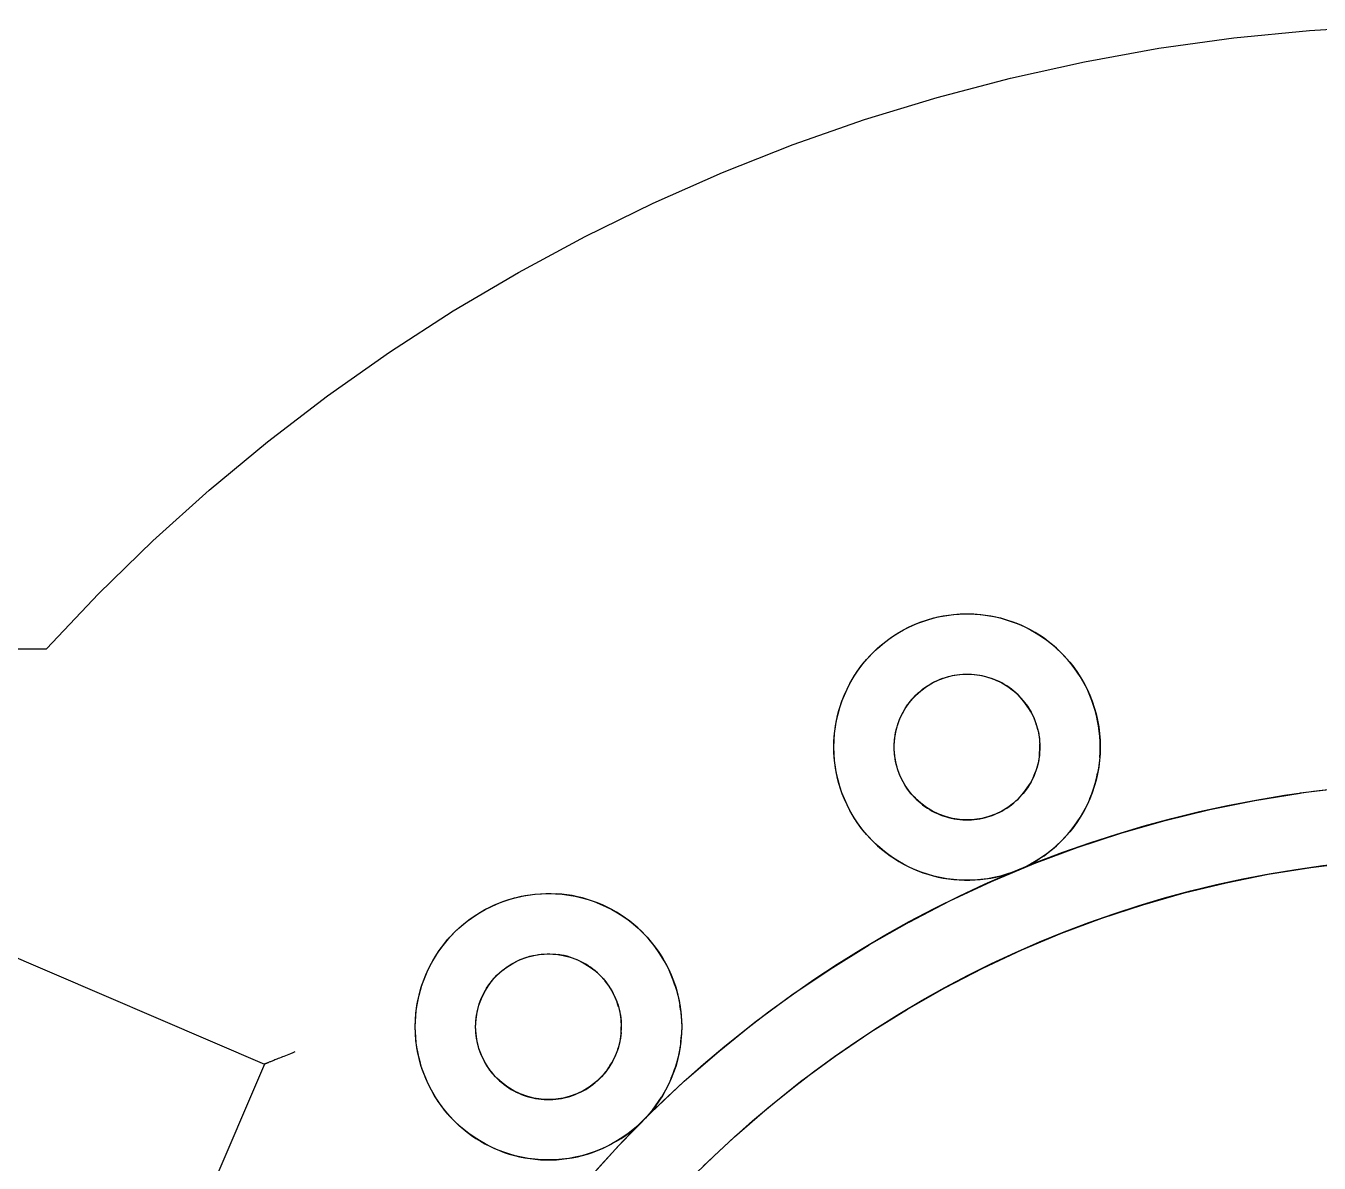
# Model space of a CAD drawing. Header units: millimetres. Extents: x -65 to 206, y -204 to 46.
# Drawn here: x -34.48 to -3.4, y 18.64 to 45.96 of the extents above; entities that cross this region are included whole.
import ezdxf

# ---------------------------------------------------------------- set-up
doc = ezdxf.new("R2010")
doc.units = ezdxf.units.MM
doc.layers.add('TOP_XY', color=7, linetype='Continuous')

msp = doc.modelspace()

# ---------------------------------------------------------------- linework, layer by layer
for centre, radius in [((-11.863, 28.64), 3.2), ((-11.863, 28.64), 1.75), ((0, 0), 27.8), ((0, 0), 26), ((-21.92, 21.92), 3.2), ((-21.92, 21.92), 1.75)]:
    msp.add_circle(centre, radius)
at = {"layer": 'TOP_XY'}
for p, q in [((-5.45, 45.676), (-3.638, 45.856)), ((-3.638, 45.856), (-1.82, 45.964)), ((-9.045, 45.102), (-7.253, 45.425)), ((-7.253, 45.425), (-5.45, 45.676)), ((-10.823, 44.709), (-9.045, 45.102)), ((-12.584, 44.245), (-10.823, 44.709)), ((-14.325, 43.713), (-12.584, 44.245)), ((-16.044, 43.111), (-14.325, 43.713)), ((-17.738, 42.443), (-16.044, 43.111)), ((-19.403, 41.707), (-17.738, 42.443)), ((-21.039, 40.907), (-19.403, 41.707)), ((-22.641, 40.042), (-21.039, 40.907)), ((-24.208, 39.115), (-22.641, 40.042)), ((-25.737, 38.126), (-24.208, 39.115)), ((-27.226, 37.078), (-25.737, 38.126)), ((-28.672, 35.971), (-27.226, 37.078)), ((-30.073, 34.808), (-28.672, 35.971)), ((-31.427, 33.591), (-30.073, 34.808)), ((-32.732, 32.321), (-31.427, 33.591)), ((-33.985, 31), (-32.732, 32.321)), ((-12.924, 31.659), (-12.804, 31.699)), ((-12.804, 31.699), (-12.681, 31.734)), ((-12.681, 31.734), (-12.558, 31.764)), ((-12.558, 31.764), (-12.433, 31.789)), ((-12.433, 31.789), (-12.307, 31.809)), ((-12.307, 31.809), (-12.181, 31.824)), ((-12.181, 31.824), (-12.054, 31.835)), ((-12.054, 31.835), (-11.927, 31.84)), ((-11.927, 31.84), (-11.8, 31.84)), ((-11.8, 31.84), (-11.672, 31.835)), ((-11.672, 31.835), (-11.546, 31.824)), ((-11.546, 31.824), (-11.419, 31.809)), ((-11.419, 31.809), (-11.294, 31.789)), ((-11.294, 31.789), (-11.169, 31.764)), ((-11.169, 31.764), (-11.045, 31.734)), ((-11.045, 31.734), (-10.923, 31.699)), ((-10.923, 31.699), (-10.802, 31.659)), ((-13.608, 31.323), (-13.5, 31.39)), ((-13.5, 31.39), (-13.389, 31.453)), ((-13.389, 31.453), (-13.276, 31.511)), ((-13.276, 31.511), (-13.161, 31.565)), ((-13.161, 31.565), (-13.044, 31.615)), ((-13.044, 31.615), (-12.924, 31.659)), ((-10.802, 31.659), (-10.683, 31.615)), ((-10.566, 31.565), (-10.683, 31.615)), ((-10.45, 31.511), (-10.566, 31.565)), ((-10.337, 31.453), (-10.45, 31.511)), ((-10.227, 31.39), (-10.337, 31.453)), ((-10.119, 31.323), (-10.227, 31.39)), ((-14.011, 31.013), (-13.915, 31.096)), ((-13.915, 31.096), (-13.815, 31.176)), ((-13.815, 31.176), (-13.713, 31.251)), ((-13.713, 31.251), (-13.608, 31.323)), ((-10.013, 31.251), (-10.119, 31.323)), ((-9.911, 31.176), (-10.013, 31.251)), ((-9.812, 31.096), (-9.911, 31.176)), ((-9.716, 31.013), (-9.812, 31.096)), ((-58, 31), (-33.985, 31)), ((-14.278, 30.74), (-14.192, 30.835)), ((-14.192, 30.835), (-14.103, 30.925)), ((-14.103, 30.925), (-14.011, 31.013)), ((-9.623, 30.925), (-9.716, 31.013)), ((-9.534, 30.835), (-9.623, 30.925)), ((-9.449, 30.74), (-9.534, 30.835)), ((-14.511, 30.438), (-14.437, 30.542)), ((-14.437, 30.542), (-14.359, 30.643)), ((-14.359, 30.643), (-14.278, 30.74)), ((-9.367, 30.643), (-9.449, 30.74)), ((-9.289, 30.542), (-9.367, 30.643)), ((-9.216, 30.438), (-9.289, 30.542)), ((-14.706, 30.11), (-14.645, 30.222)), ((-14.645, 30.222), (-14.58, 30.331)), ((-14.58, 30.331), (-14.511, 30.438)), ((-12.817, 30.107), (-12.758, 30.144)), ((-12.758, 30.144), (-12.698, 30.178)), ((-12.698, 30.178), (-12.636, 30.21)), ((-12.636, 30.21), (-12.573, 30.24)), ((-12.573, 30.24), (-12.509, 30.267)), ((-12.509, 30.267), (-12.444, 30.291)), ((-12.444, 30.291), (-12.377, 30.313)), ((-12.377, 30.313), (-12.311, 30.332)), ((-12.311, 30.332), (-12.243, 30.349)), ((-12.243, 30.349), (-12.175, 30.362)), ((-12.175, 30.362), (-12.106, 30.373)), ((-12.106, 30.373), (-12.037, 30.382)), ((-12.037, 30.382), (-11.968, 30.387)), ((-11.968, 30.387), (-11.898, 30.39)), ((-11.898, 30.39), (-11.828, 30.39)), ((-11.828, 30.39), (-11.759, 30.387)), ((-11.759, 30.387), (-11.689, 30.382)), ((-11.689, 30.382), (-11.62, 30.373)), ((-11.62, 30.373), (-11.552, 30.362)), ((-11.552, 30.362), (-11.483, 30.349)), ((-11.483, 30.349), (-11.416, 30.332)), ((-11.416, 30.332), (-11.349, 30.313)), ((-11.349, 30.313), (-11.283, 30.291)), ((-11.283, 30.291), (-11.218, 30.267)), ((-11.218, 30.267), (-11.154, 30.24)), ((-11.09, 30.21), (-11.154, 30.24)), ((-11.029, 30.178), (-11.09, 30.21)), ((-10.968, 30.144), (-11.029, 30.178)), ((-10.909, 30.107), (-10.968, 30.144)), ((-9.146, 30.331), (-9.216, 30.438)), ((-9.081, 30.222), (-9.146, 30.331)), ((-9.021, 30.11), (-9.081, 30.222)), ((-14.86, 29.761), (-14.813, 29.88)), ((-14.813, 29.88), (-14.762, 29.996)), ((-14.762, 29.996), (-14.706, 30.11)), ((-13.184, 29.789), (-13.137, 29.84)), ((-13.137, 29.84), (-13.088, 29.89)), ((-13.088, 29.89), (-13.038, 29.938)), ((-13.038, 29.938), (-12.985, 29.983)), ((-12.985, 29.983), (-12.931, 30.027)), ((-12.931, 30.027), (-12.875, 30.068)), ((-12.875, 30.068), (-12.817, 30.107)), ((-10.852, 30.068), (-10.909, 30.107)), ((-10.796, 30.027), (-10.852, 30.068)), ((-10.741, 29.983), (-10.796, 30.027)), ((-10.689, 29.938), (-10.741, 29.983)), ((-10.638, 29.89), (-10.689, 29.938)), ((-10.589, 29.84), (-10.638, 29.89)), ((-10.543, 29.789), (-10.589, 29.84)), ((-8.964, 29.996), (-9.021, 30.11)), ((-8.913, 29.88), (-8.964, 29.996)), ((-8.866, 29.761), (-8.913, 29.88)), ((-14.94, 29.52), (-14.903, 29.641)), ((-14.903, 29.641), (-14.86, 29.761)), ((-13.384, 29.505), (-13.349, 29.565)), ((-13.349, 29.565), (-13.311, 29.623)), ((-13.311, 29.623), (-13.271, 29.68)), ((-13.271, 29.68), (-13.228, 29.735)), ((-13.228, 29.735), (-13.184, 29.789)), ((-10.498, 29.735), (-10.543, 29.789)), ((-10.456, 29.68), (-10.498, 29.735)), ((-10.415, 29.623), (-10.456, 29.68)), ((-10.377, 29.565), (-10.415, 29.623)), ((-10.342, 29.505), (-10.377, 29.565)), ((-8.824, 29.641), (-8.866, 29.761)), ((-8.786, 29.52), (-8.824, 29.641)), ((-15.023, 29.147), (-15, 29.272)), ((-15, 29.272), (-14.973, 29.397)), ((-14.973, 29.397), (-14.94, 29.52)), ((-13.525, 29.188), (-13.502, 29.253)), ((-13.502, 29.253), (-13.477, 29.318)), ((-13.477, 29.318), (-13.448, 29.382)), ((-13.448, 29.382), (-13.418, 29.444)), ((-13.418, 29.444), (-13.384, 29.505)), ((-10.309, 29.444), (-10.342, 29.505)), ((-10.309, 29.444), (-10.278, 29.382)), ((-10.278, 29.382), (-10.25, 29.318)), ((-10.25, 29.318), (-10.224, 29.253)), ((-10.224, 29.253), (-10.201, 29.188)), ((-8.754, 29.397), (-8.786, 29.52)), ((-8.726, 29.272), (-8.754, 29.397)), ((-8.704, 29.147), (-8.726, 29.272)), ((-15.053, 28.895), (-15.04, 29.021)), ((-15.04, 29.021), (-15.023, 29.147)), ((-13.601, 28.849), (-13.591, 28.917)), ((-13.591, 28.917), (-13.579, 28.986)), ((-13.579, 28.986), (-13.564, 29.054)), ((-13.564, 29.054), (-13.546, 29.121)), ((-13.546, 29.121), (-13.525, 29.188)), ((-10.181, 29.121), (-10.201, 29.188)), ((-10.163, 29.054), (-10.181, 29.121)), ((-10.163, 29.054), (-10.148, 28.986)), ((-10.148, 28.986), (-10.135, 28.917)), ((-10.135, 28.917), (-10.126, 28.849)), ((-8.686, 29.021), (-8.704, 29.147)), ((-8.673, 28.895), (-8.686, 29.021)), ((-15.063, 28.64), (-15.061, 28.767)), ((-15.061, 28.513), (-15.063, 28.64)), ((-15.061, 28.767), (-15.053, 28.895)), ((-13.613, 28.64), (-13.612, 28.71)), ((-13.612, 28.571), (-13.613, 28.64)), ((-13.612, 28.71), (-13.608, 28.779)), ((-13.608, 28.779), (-13.601, 28.849)), ((-10.126, 28.849), (-10.119, 28.779)), ((-10.119, 28.779), (-10.115, 28.71)), ((-10.113, 28.64), (-10.115, 28.71)), ((-10.115, 28.571), (-10.113, 28.64)), ((-8.666, 28.767), (-8.673, 28.895)), ((-8.663, 28.64), (-8.666, 28.767)), ((-8.666, 28.513), (-8.663, 28.64)), ((-45.849, 28.353), (-28.743, 21.022)), ((-15.053, 28.386), (-15.061, 28.513)), ((-15.04, 28.259), (-15.053, 28.386)), ((-13.608, 28.501), (-13.612, 28.571)), ((-13.601, 28.432), (-13.608, 28.501)), ((-13.591, 28.363), (-13.601, 28.432)), ((-13.579, 28.295), (-13.591, 28.363)), ((-13.564, 28.227), (-13.579, 28.295)), ((-10.148, 28.295), (-10.163, 28.227)), ((-10.135, 28.363), (-10.148, 28.295)), ((-10.126, 28.432), (-10.135, 28.363)), ((-10.126, 28.432), (-10.119, 28.501)), ((-10.119, 28.501), (-10.115, 28.571)), ((-8.673, 28.386), (-8.686, 28.259)), ((-8.673, 28.386), (-8.666, 28.513)), ((-15.023, 28.133), (-15.04, 28.259)), ((-15, 28.008), (-15.023, 28.133)), ((-14.973, 27.884), (-15, 28.008)), ((-13.546, 28.159), (-13.564, 28.227)), ((-13.525, 28.093), (-13.546, 28.159)), ((-13.502, 28.027), (-13.525, 28.093)), ((-13.477, 27.963), (-13.502, 28.027)), ((-10.25, 27.963), (-10.224, 28.027)), ((-10.201, 28.093), (-10.224, 28.027)), ((-10.181, 28.159), (-10.201, 28.093)), ((-10.163, 28.227), (-10.181, 28.159)), ((-8.754, 27.884), (-8.726, 28.008)), ((-8.704, 28.133), (-8.726, 28.008)), ((-8.686, 28.259), (-8.704, 28.133)), ((-14.94, 27.761), (-14.973, 27.884)), ((-14.903, 27.639), (-14.94, 27.761)), ((-13.448, 27.899), (-13.477, 27.963)), ((-13.418, 27.836), (-13.448, 27.899)), ((-13.384, 27.775), (-13.418, 27.836)), ((-13.349, 27.716), (-13.384, 27.775)), ((-13.311, 27.657), (-13.349, 27.716)), ((-13.271, 27.6), (-13.311, 27.657)), ((-10.456, 27.6), (-10.415, 27.657)), ((-10.415, 27.657), (-10.377, 27.716)), ((-10.377, 27.716), (-10.342, 27.775)), ((-10.342, 27.775), (-10.309, 27.836)), ((-10.309, 27.836), (-10.278, 27.899)), ((-10.278, 27.899), (-10.25, 27.963)), ((-8.824, 27.639), (-8.786, 27.761)), ((-8.786, 27.761), (-8.754, 27.884)), ((-2.759, 27.663), (-3.857, 27.531)), ((-14.86, 27.519), (-14.903, 27.639)), ((-14.813, 27.401), (-14.86, 27.519)), ((-14.762, 27.285), (-14.813, 27.401)), ((-13.228, 27.545), (-13.271, 27.6)), ((-13.184, 27.492), (-13.228, 27.545)), ((-13.137, 27.44), (-13.184, 27.492)), ((-13.137, 27.44), (-13.088, 27.391)), ((-13.088, 27.391), (-13.038, 27.343)), ((-10.689, 27.343), (-10.638, 27.391)), ((-10.638, 27.391), (-10.589, 27.44)), ((-10.589, 27.44), (-10.543, 27.492)), ((-10.543, 27.492), (-10.498, 27.545)), ((-10.498, 27.545), (-10.456, 27.6)), ((-8.913, 27.401), (-8.964, 27.285)), ((-8.913, 27.401), (-8.866, 27.519)), ((-8.866, 27.519), (-8.824, 27.639)), ((-6.032, 27.138), (-4.948, 27.356)), ((-4.948, 27.356), (-3.857, 27.531)), ((-14.706, 27.171), (-14.762, 27.285)), ((-14.645, 27.059), (-14.706, 27.171)), ((-14.58, 26.949), (-14.645, 27.059)), ((-13.038, 27.343), (-12.985, 27.297)), ((-12.985, 27.297), (-12.931, 27.254)), ((-12.931, 27.254), (-12.875, 27.212)), ((-12.875, 27.212), (-12.817, 27.173)), ((-12.817, 27.173), (-12.758, 27.136)), ((-12.758, 27.136), (-12.698, 27.102)), ((-12.698, 27.102), (-12.636, 27.07)), ((-12.636, 27.07), (-12.573, 27.041)), ((-12.573, 27.041), (-12.509, 27.014)), ((-11.218, 27.014), (-11.154, 27.041)), ((-11.154, 27.041), (-11.09, 27.07)), ((-11.09, 27.07), (-11.029, 27.102)), ((-11.029, 27.102), (-10.968, 27.136)), ((-10.968, 27.136), (-10.909, 27.173)), ((-10.909, 27.173), (-10.852, 27.212)), ((-10.852, 27.212), (-10.796, 27.254)), ((-10.796, 27.254), (-10.741, 27.297)), ((-10.741, 27.297), (-10.689, 27.343)), ((-9.146, 26.949), (-9.081, 27.059)), ((-9.081, 27.059), (-9.021, 27.171)), ((-9.021, 27.171), (-8.964, 27.285)), ((-7.106, 26.876), (-6.032, 27.138)), ((-14.511, 26.843), (-14.58, 26.949)), ((-14.437, 26.739), (-14.511, 26.843)), ((-14.359, 26.638), (-14.437, 26.739)), ((-12.509, 27.014), (-12.444, 26.989)), ((-12.444, 26.989), (-12.377, 26.968)), ((-12.377, 26.968), (-12.311, 26.948)), ((-12.311, 26.948), (-12.243, 26.932)), ((-12.243, 26.932), (-12.175, 26.918)), ((-12.175, 26.918), (-12.106, 26.907)), ((-12.106, 26.907), (-12.037, 26.899)), ((-12.037, 26.899), (-11.968, 26.893)), ((-11.968, 26.893), (-11.898, 26.891)), ((-11.898, 26.891), (-11.828, 26.891)), ((-11.828, 26.891), (-11.759, 26.893)), ((-11.759, 26.893), (-11.689, 26.899)), ((-11.689, 26.899), (-11.62, 26.907)), ((-11.62, 26.907), (-11.552, 26.918)), ((-11.552, 26.918), (-11.483, 26.932)), ((-11.483, 26.932), (-11.416, 26.948)), ((-11.416, 26.948), (-11.349, 26.968)), ((-11.349, 26.968), (-11.283, 26.989)), ((-11.283, 26.989), (-11.218, 27.014)), ((-9.367, 26.638), (-9.289, 26.739)), ((-9.289, 26.739), (-9.216, 26.843)), ((-9.216, 26.843), (-9.146, 26.949)), ((-8.169, 26.573), (-7.106, 26.876)), ((-14.278, 26.54), (-14.359, 26.638)), ((-14.192, 26.446), (-14.278, 26.54)), ((-14.103, 26.355), (-14.192, 26.446)), ((-9.623, 26.355), (-9.534, 26.446)), ((-9.534, 26.446), (-9.449, 26.54)), ((-9.449, 26.54), (-9.367, 26.638)), ((-9.219, 26.227), (-8.169, 26.573)), ((-14.103, 26.355), (-14.011, 26.268)), ((-14.011, 26.268), (-13.915, 26.184)), ((-13.915, 26.184), (-13.815, 26.105)), ((-13.815, 26.105), (-13.713, 26.029)), ((-10.254, 25.84), (-9.219, 26.227)), ((-10.013, 26.029), (-9.911, 26.105)), ((-9.911, 26.105), (-9.812, 26.184)), ((-9.812, 26.184), (-9.716, 26.268)), ((-9.716, 26.268), (-9.623, 26.355)), ((-13.713, 26.029), (-13.608, 25.958)), ((-13.608, 25.958), (-13.5, 25.89)), ((-13.5, 25.89), (-13.389, 25.828)), ((-13.389, 25.828), (-13.276, 25.769)), ((-11.274, 25.412), (-10.254, 25.84)), ((-10.45, 25.769), (-10.337, 25.828)), ((-10.337, 25.828), (-10.227, 25.89)), ((-10.227, 25.89), (-10.119, 25.958)), ((-10.119, 25.958), (-10.013, 26.029)), ((-3.607, 25.749), (-2.581, 25.872)), ((-13.276, 25.769), (-13.161, 25.715)), ((-13.161, 25.715), (-13.044, 25.666)), ((-13.044, 25.666), (-12.924, 25.621)), ((-12.924, 25.621), (-12.804, 25.582)), ((-12.804, 25.582), (-12.681, 25.547)), ((-12.681, 25.547), (-12.558, 25.517)), ((-12.558, 25.517), (-12.433, 25.491)), ((-12.433, 25.491), (-12.307, 25.471)), ((-11.419, 25.471), (-11.294, 25.491)), ((-11.294, 25.491), (-11.169, 25.517)), ((-11.169, 25.517), (-11.045, 25.547)), ((-11.045, 25.547), (-10.923, 25.582)), ((-10.923, 25.582), (-10.802, 25.621)), ((-10.802, 25.621), (-10.683, 25.666)), ((-10.683, 25.666), (-10.566, 25.715)), ((-10.566, 25.715), (-10.45, 25.769)), ((-5.641, 25.381), (-4.628, 25.585)), ((-4.628, 25.585), (-3.607, 25.749)), ((-12.307, 25.471), (-12.181, 25.456)), ((-12.275, 24.943), (-11.274, 25.412)), ((-12.181, 25.456), (-12.054, 25.446)), ((-12.054, 25.446), (-11.927, 25.441)), ((-11.927, 25.441), (-11.8, 25.441)), ((-11.8, 25.441), (-11.672, 25.446)), ((-11.672, 25.446), (-11.546, 25.456)), ((-11.546, 25.456), (-11.419, 25.471)), ((-6.646, 25.136), (-5.641, 25.381)), ((-23.218, 24.845), (-23.101, 24.895)), ((-23.101, 24.895), (-22.981, 24.939)), ((-22.981, 24.939), (-22.861, 24.979)), ((-22.861, 24.979), (-22.738, 25.014)), ((-22.738, 25.014), (-22.615, 25.044)), ((-22.615, 25.044), (-22.49, 25.069)), ((-22.49, 25.069), (-22.364, 25.089)), ((-22.364, 25.089), (-22.238, 25.105)), ((-22.238, 25.105), (-22.111, 25.115)), ((-22.111, 25.115), (-21.984, 25.12)), ((-21.984, 25.12), (-21.857, 25.12)), ((-21.857, 25.12), (-21.73, 25.115)), ((-21.603, 25.105), (-21.73, 25.115)), ((-21.476, 25.089), (-21.603, 25.105)), ((-21.351, 25.069), (-21.476, 25.089)), ((-21.226, 25.044), (-21.351, 25.069)), ((-21.102, 25.014), (-21.226, 25.044)), ((-20.98, 24.979), (-21.102, 25.014)), ((-20.859, 24.939), (-20.98, 24.979)), ((-20.74, 24.895), (-20.859, 24.939)), ((-20.623, 24.845), (-20.74, 24.895)), ((-13.257, 24.436), (-12.275, 24.943)), ((-7.64, 24.852), (-6.646, 25.136)), ((-23.77, 24.531), (-23.665, 24.603)), ((-23.665, 24.603), (-23.557, 24.67)), ((-23.557, 24.67), (-23.446, 24.733)), ((-23.446, 24.733), (-23.333, 24.791)), ((-23.333, 24.791), (-23.218, 24.845)), ((-20.507, 24.791), (-20.623, 24.845)), ((-20.394, 24.733), (-20.507, 24.791)), ((-20.284, 24.67), (-20.394, 24.733)), ((-20.176, 24.603), (-20.284, 24.67)), ((-20.07, 24.531), (-20.176, 24.603)), ((-8.622, 24.529), (-7.64, 24.852)), ((-24.16, 24.205), (-24.068, 24.293)), ((-24.068, 24.293), (-23.972, 24.376)), ((-23.972, 24.376), (-23.873, 24.456)), ((-23.873, 24.456), (-23.77, 24.531)), ((-19.968, 24.456), (-20.07, 24.531)), ((-19.869, 24.376), (-19.968, 24.456)), ((-19.773, 24.293), (-19.869, 24.376)), ((-19.68, 24.205), (-19.773, 24.293)), ((-13.257, 24.436), (-14.218, 23.889)), ((-9.59, 24.167), (-8.622, 24.529)), ((-24.416, 23.923), (-24.335, 24.02)), ((-24.335, 24.02), (-24.25, 24.115)), ((-24.25, 24.115), (-24.16, 24.205)), ((-19.591, 24.115), (-19.68, 24.205)), ((-19.506, 24.02), (-19.591, 24.115)), ((-19.424, 23.923), (-19.506, 24.02)), ((-10.544, 23.766), (-9.59, 24.167)), ((-24.637, 23.611), (-24.568, 23.718)), ((-24.568, 23.718), (-24.494, 23.822)), ((-24.494, 23.822), (-24.416, 23.923)), ((-22.368, 23.612), (-22.3, 23.629)), ((-22.3, 23.629), (-22.232, 23.642)), ((-22.232, 23.642), (-22.163, 23.653)), ((-22.163, 23.653), (-22.094, 23.662)), ((-22.094, 23.662), (-22.025, 23.667)), ((-22.025, 23.667), (-21.955, 23.67)), ((-21.955, 23.67), (-21.886, 23.67)), ((-21.886, 23.67), (-21.816, 23.667)), ((-21.816, 23.667), (-21.747, 23.662)), ((-21.747, 23.662), (-21.678, 23.653)), ((-21.609, 23.642), (-21.678, 23.653)), ((-21.541, 23.629), (-21.609, 23.642)), ((-21.473, 23.612), (-21.541, 23.629)), ((-19.346, 23.822), (-19.424, 23.923)), ((-19.273, 23.718), (-19.346, 23.822)), ((-19.204, 23.611), (-19.273, 23.718)), ((-15.156, 23.305), (-14.218, 23.889)), ((-11.48, 23.328), (-10.544, 23.766)), ((-24.819, 23.276), (-24.763, 23.39)), ((-24.763, 23.39), (-24.702, 23.502)), ((-24.702, 23.502), (-24.637, 23.611)), ((-23.042, 23.263), (-22.988, 23.307)), ((-22.988, 23.307), (-22.932, 23.348)), ((-22.932, 23.348), (-22.874, 23.387)), ((-22.874, 23.387), (-22.815, 23.424)), ((-22.815, 23.424), (-22.755, 23.459)), ((-22.755, 23.459), (-22.693, 23.49)), ((-22.693, 23.49), (-22.63, 23.52)), ((-22.63, 23.52), (-22.566, 23.547)), ((-22.566, 23.547), (-22.501, 23.571)), ((-22.501, 23.571), (-22.435, 23.593)), ((-22.435, 23.593), (-22.368, 23.612)), ((-21.406, 23.593), (-21.473, 23.612)), ((-21.34, 23.571), (-21.406, 23.593)), ((-21.275, 23.547), (-21.34, 23.571)), ((-21.211, 23.52), (-21.275, 23.547)), ((-21.148, 23.49), (-21.211, 23.52)), ((-21.086, 23.459), (-21.148, 23.49)), ((-21.025, 23.424), (-21.086, 23.459)), ((-20.966, 23.387), (-21.025, 23.424)), ((-20.909, 23.348), (-20.966, 23.387)), ((-20.853, 23.307), (-20.909, 23.348)), ((-20.798, 23.263), (-20.853, 23.307)), ((-19.138, 23.502), (-19.204, 23.611)), ((-19.078, 23.39), (-19.138, 23.502)), ((-19.022, 23.276), (-19.078, 23.39)), ((-12.399, 22.853), (-11.48, 23.328)), ((-24.96, 22.921), (-24.918, 23.041)), ((-24.918, 23.041), (-24.871, 23.16)), ((-24.871, 23.16), (-24.819, 23.276)), ((-23.328, 22.96), (-23.285, 23.015)), ((-23.285, 23.015), (-23.241, 23.069)), ((-23.241, 23.069), (-23.194, 23.12)), ((-23.194, 23.12), (-23.145, 23.17)), ((-23.145, 23.17), (-23.095, 23.218)), ((-23.095, 23.218), (-23.042, 23.263)), ((-20.746, 23.218), (-20.798, 23.263)), ((-20.746, 23.218), (-20.695, 23.17)), ((-20.695, 23.17), (-20.647, 23.12)), ((-20.647, 23.12), (-20.6, 23.069)), ((-20.6, 23.069), (-20.555, 23.015)), ((-20.513, 22.96), (-20.555, 23.015)), ((-18.97, 23.16), (-19.022, 23.276)), ((-18.923, 23.041), (-18.97, 23.16)), ((-18.881, 22.921), (-18.923, 23.041)), ((-16.071, 22.684), (-15.156, 23.305)), ((-25.03, 22.677), (-24.997, 22.8)), ((-24.997, 22.8), (-24.96, 22.921)), ((-23.506, 22.662), (-23.475, 22.724)), ((-23.475, 22.724), (-23.442, 22.785)), ((-23.442, 22.785), (-23.406, 22.845)), ((-23.406, 22.845), (-23.368, 22.903)), ((-23.368, 22.903), (-23.328, 22.96)), ((-20.473, 22.903), (-20.513, 22.96)), ((-20.473, 22.903), (-20.435, 22.845)), ((-20.435, 22.845), (-20.399, 22.785)), ((-20.399, 22.785), (-20.366, 22.724)), ((-20.335, 22.662), (-20.366, 22.724)), ((-18.881, 22.921), (-18.843, 22.8)), ((-18.843, 22.8), (-18.811, 22.677)), ((-16.96, 22.027), (-16.071, 22.684)), ((-13.297, 22.342), (-12.399, 22.853)), ((-25.098, 22.301), (-25.08, 22.427)), ((-25.08, 22.427), (-25.057, 22.552)), ((-25.057, 22.552), (-25.03, 22.677)), ((-23.621, 22.334), (-23.603, 22.401)), ((-23.603, 22.401), (-23.582, 22.468)), ((-23.582, 22.468), (-23.559, 22.533)), ((-23.559, 22.533), (-23.534, 22.598)), ((-23.534, 22.598), (-23.506, 22.662)), ((-20.307, 22.598), (-20.335, 22.662)), ((-20.307, 22.598), (-20.281, 22.533)), ((-20.258, 22.468), (-20.281, 22.533)), ((-20.238, 22.401), (-20.258, 22.468)), ((-20.238, 22.401), (-20.22, 22.334)), ((-18.811, 22.677), (-18.783, 22.552)), ((-18.783, 22.552), (-18.761, 22.427)), ((-18.743, 22.301), (-18.761, 22.427)), ((-25.118, 22.048), (-25.11, 22.175)), ((-25.11, 22.175), (-25.098, 22.301)), ((-23.665, 22.059), (-23.658, 22.129)), ((-23.658, 22.129), (-23.648, 22.198)), ((-23.648, 22.198), (-23.636, 22.266)), ((-23.636, 22.266), (-23.621, 22.334)), ((-20.22, 22.334), (-20.205, 22.266)), ((-20.205, 22.266), (-20.192, 22.198)), ((-20.192, 22.198), (-20.183, 22.129)), ((-20.183, 22.129), (-20.176, 22.059)), ((-18.743, 22.301), (-18.73, 22.175)), ((-18.73, 22.175), (-18.723, 22.048)), ((-14.175, 21.796), (-13.297, 22.342)), ((-25.12, 21.92), (-25.118, 22.048)), ((-25.118, 21.793), (-25.12, 21.92)), ((-25.11, 21.666), (-25.118, 21.793)), ((-23.67, 21.92), (-23.669, 21.99)), ((-23.669, 21.851), (-23.67, 21.92)), ((-23.669, 21.99), (-23.665, 22.059)), ((-23.665, 21.781), (-23.669, 21.851)), ((-23.658, 21.712), (-23.665, 21.781)), ((-20.176, 21.781), (-20.183, 21.712)), ((-20.176, 22.059), (-20.172, 21.99)), ((-20.176, 21.781), (-20.172, 21.851)), ((-20.172, 21.99), (-20.17, 21.92)), ((-20.172, 21.851), (-20.17, 21.92)), ((-18.723, 21.793), (-18.73, 21.666)), ((-18.723, 22.048), (-18.72, 21.92)), ((-18.72, 21.92), (-18.723, 21.793)), ((-17.822, 21.335), (-16.96, 22.027)), ((-15.03, 21.215), (-14.175, 21.796)), ((-25.098, 21.539), (-25.11, 21.666)), ((-25.08, 21.413), (-25.098, 21.539)), ((-23.648, 21.643), (-23.658, 21.712)), ((-23.636, 21.575), (-23.648, 21.643)), ((-23.621, 21.507), (-23.636, 21.575)), ((-23.603, 21.439), (-23.621, 21.507)), ((-20.22, 21.507), (-20.238, 21.439)), ((-20.205, 21.575), (-20.22, 21.507)), ((-20.192, 21.643), (-20.205, 21.575)), ((-20.183, 21.712), (-20.192, 21.643)), ((-18.743, 21.539), (-18.761, 21.413)), ((-18.743, 21.539), (-18.73, 21.666)), ((-28.472, 21.131), (-28.495, 21.121)), ((-28.445, 21.142), (-28.472, 21.131)), ((-28.413, 21.154), (-28.445, 21.142)), ((-28.38, 21.167), (-28.413, 21.154)), ((-28.346, 21.181), (-28.38, 21.167)), ((-28.311, 21.195), (-28.346, 21.181)), ((-28.275, 21.209), (-28.311, 21.195)), ((-28.238, 21.224), (-28.275, 21.209)), ((-28.2, 21.239), (-28.238, 21.224)), ((-28.161, 21.255), (-28.2, 21.239)), ((-28.116, 21.273), (-28.161, 21.255)), ((-28.066, 21.293), (-28.116, 21.273)), ((-28.014, 21.314), (-28.066, 21.293)), ((-25.057, 21.288), (-25.08, 21.413)), ((-25.03, 21.164), (-25.057, 21.288)), ((-24.997, 21.041), (-25.03, 21.164)), ((-23.582, 21.373), (-23.603, 21.439)), ((-23.559, 21.307), (-23.582, 21.373)), ((-23.534, 21.243), (-23.559, 21.307)), ((-23.506, 21.179), (-23.534, 21.243)), ((-23.475, 21.117), (-23.506, 21.179)), ((-20.366, 21.117), (-20.335, 21.179)), ((-20.307, 21.243), (-20.335, 21.179)), ((-20.281, 21.307), (-20.307, 21.243)), ((-20.258, 21.373), (-20.281, 21.307)), ((-20.238, 21.439), (-20.258, 21.373)), ((-18.811, 21.164), (-18.843, 21.041)), ((-18.783, 21.288), (-18.811, 21.164)), ((-18.761, 21.413), (-18.783, 21.288)), ((-18.657, 20.61), (-17.822, 21.335)), ((-15.862, 20.601), (-15.03, 21.215)), ((-28.743, 21.022), (-35.046, 6.316)), ((-28.742, 21.023), (-28.743, 21.022)), ((-28.743, 21.022), (-28.743, 21.022)), ((-28.74, 21.023), (-28.742, 21.023)), ((-28.738, 21.024), (-28.74, 21.023)), ((-28.734, 21.026), (-28.738, 21.024)), ((-28.73, 21.027), (-28.734, 21.026)), ((-28.725, 21.029), (-28.73, 21.027)), ((-28.72, 21.032), (-28.725, 21.029)), ((-28.713, 21.034), (-28.72, 21.032)), ((-28.706, 21.037), (-28.713, 21.034)), ((-28.698, 21.04), (-28.706, 21.037)), ((-28.689, 21.044), (-28.698, 21.04)), ((-28.68, 21.048), (-28.689, 21.044)), ((-28.669, 21.052), (-28.68, 21.048)), ((-28.658, 21.056), (-28.669, 21.052)), ((-28.646, 21.061), (-28.658, 21.056)), ((-28.633, 21.066), (-28.646, 21.061)), ((-28.616, 21.073), (-28.633, 21.066)), ((-28.598, 21.08), (-28.616, 21.073)), ((-28.58, 21.087), (-28.598, 21.08)), ((-28.56, 21.095), (-28.58, 21.087)), ((-28.54, 21.104), (-28.56, 21.095)), ((-28.518, 21.112), (-28.54, 21.104)), ((-28.495, 21.121), (-28.518, 21.112)), ((-24.96, 20.919), (-24.997, 21.041)), ((-24.918, 20.799), (-24.96, 20.919)), ((-23.442, 21.055), (-23.475, 21.117)), ((-23.406, 20.996), (-23.442, 21.055)), ((-23.368, 20.937), (-23.406, 20.996)), ((-23.328, 20.88), (-23.368, 20.937)), ((-23.285, 20.825), (-23.328, 20.88)), ((-23.241, 20.772), (-23.285, 20.825)), ((-20.555, 20.825), (-20.6, 20.772)), ((-20.555, 20.825), (-20.513, 20.88)), ((-20.513, 20.88), (-20.473, 20.937)), ((-20.473, 20.937), (-20.435, 20.996)), ((-20.435, 20.996), (-20.399, 21.055)), ((-20.399, 21.055), (-20.366, 21.117)), ((-18.923, 20.799), (-18.881, 20.919)), ((-18.843, 21.041), (-18.881, 20.919)), ((-24.871, 20.681), (-24.918, 20.799)), ((-24.819, 20.565), (-24.871, 20.681)), ((-24.763, 20.451), (-24.819, 20.565)), ((-23.194, 20.72), (-23.241, 20.772)), ((-23.194, 20.72), (-23.145, 20.671)), ((-23.145, 20.671), (-23.095, 20.623)), ((-23.095, 20.623), (-23.042, 20.577)), ((-23.042, 20.577), (-22.988, 20.534)), ((-22.988, 20.534), (-22.932, 20.492)), ((-20.909, 20.492), (-20.853, 20.534)), ((-20.853, 20.534), (-20.798, 20.577)), ((-20.746, 20.623), (-20.798, 20.577)), ((-20.695, 20.671), (-20.746, 20.623)), ((-20.647, 20.72), (-20.695, 20.671)), ((-20.6, 20.772), (-20.647, 20.72)), ((-19.461, 19.852), (-18.657, 20.61)), ((-19.022, 20.565), (-19.078, 20.451)), ((-18.97, 20.681), (-19.022, 20.565)), ((-18.97, 20.681), (-18.923, 20.799)), ((-16.668, 19.954), (-15.862, 20.601)), ((-24.702, 20.339), (-24.763, 20.451)), ((-24.637, 20.229), (-24.702, 20.339)), ((-24.568, 20.123), (-24.637, 20.229)), ((-22.932, 20.492), (-22.874, 20.453)), ((-22.874, 20.453), (-22.815, 20.416)), ((-22.815, 20.416), (-22.755, 20.382)), ((-22.755, 20.382), (-22.693, 20.35)), ((-22.693, 20.35), (-22.63, 20.321)), ((-22.63, 20.321), (-22.566, 20.294)), ((-22.566, 20.294), (-22.501, 20.269)), ((-22.501, 20.269), (-22.435, 20.248)), ((-22.435, 20.248), (-22.368, 20.228)), ((-22.368, 20.228), (-22.3, 20.212)), ((-22.3, 20.212), (-22.232, 20.198)), ((-22.232, 20.198), (-22.163, 20.187)), ((-21.678, 20.187), (-21.609, 20.198)), ((-21.609, 20.198), (-21.541, 20.212)), ((-21.541, 20.212), (-21.473, 20.228)), ((-21.473, 20.228), (-21.406, 20.248)), ((-21.406, 20.248), (-21.34, 20.269)), ((-21.34, 20.269), (-21.275, 20.294)), ((-21.275, 20.294), (-21.211, 20.321)), ((-21.211, 20.321), (-21.148, 20.35)), ((-21.148, 20.35), (-21.086, 20.382)), ((-21.086, 20.382), (-21.025, 20.416)), ((-21.025, 20.416), (-20.966, 20.453)), ((-20.966, 20.453), (-20.909, 20.492)), ((-19.273, 20.123), (-19.204, 20.229)), ((-19.138, 20.339), (-19.204, 20.229)), ((-19.078, 20.451), (-19.138, 20.339)), ((-24.494, 20.019), (-24.568, 20.123)), ((-24.416, 19.918), (-24.494, 20.019)), ((-24.335, 19.82), (-24.416, 19.918)), ((-22.163, 20.187), (-22.094, 20.179)), ((-22.094, 20.179), (-22.025, 20.173)), ((-22.025, 20.173), (-21.955, 20.171)), ((-21.955, 20.171), (-21.886, 20.171)), ((-21.886, 20.171), (-21.816, 20.173)), ((-21.816, 20.173), (-21.747, 20.179)), ((-21.747, 20.179), (-21.678, 20.187)), ((-19.506, 19.82), (-19.424, 19.918)), ((-19.424, 19.918), (-19.346, 20.019)), ((-19.346, 20.019), (-19.273, 20.123)), ((-17.449, 19.276), (-16.668, 19.954)), ((-24.25, 19.726), (-24.335, 19.82)), ((-24.16, 19.635), (-24.25, 19.726)), ((-24.16, 19.635), (-24.068, 19.548)), ((-20.235, 19.063), (-19.461, 19.852)), ((-19.773, 19.548), (-19.68, 19.635)), ((-19.591, 19.726), (-19.68, 19.635)), ((-19.506, 19.82), (-19.591, 19.726)), ((-24.068, 19.548), (-23.972, 19.464)), ((-23.972, 19.464), (-23.873, 19.385)), ((-23.873, 19.385), (-23.77, 19.309)), ((-23.77, 19.309), (-23.665, 19.238)), ((-20.176, 19.238), (-20.07, 19.309)), ((-20.07, 19.309), (-19.968, 19.385)), ((-19.968, 19.385), (-19.869, 19.464)), ((-19.869, 19.464), (-19.773, 19.548)), ((-18.201, 18.567), (-17.449, 19.276)), ((-23.665, 19.238), (-23.557, 19.17)), ((-23.557, 19.17), (-23.446, 19.108)), ((-23.446, 19.108), (-23.333, 19.049)), ((-23.333, 19.049), (-23.218, 18.995)), ((-23.218, 18.995), (-23.101, 18.946)), ((-20.977, 18.243), (-20.235, 19.063)), ((-20.74, 18.946), (-20.623, 18.995)), ((-20.623, 18.995), (-20.507, 19.049)), ((-20.507, 19.049), (-20.394, 19.108)), ((-20.284, 19.17), (-20.394, 19.108)), ((-20.284, 19.17), (-20.176, 19.238)), ((-23.101, 18.946), (-22.981, 18.901)), ((-22.981, 18.901), (-22.861, 18.862)), ((-22.861, 18.862), (-22.738, 18.827)), ((-22.738, 18.827), (-22.615, 18.797)), ((-22.615, 18.797), (-22.49, 18.771)), ((-22.49, 18.771), (-22.364, 18.751)), ((-22.364, 18.751), (-22.238, 18.736)), ((-22.238, 18.736), (-22.111, 18.726)), ((-22.111, 18.726), (-21.984, 18.721)), ((-21.984, 18.721), (-21.857, 18.721)), ((-21.857, 18.721), (-21.73, 18.726)), ((-21.73, 18.726), (-21.603, 18.736)), ((-21.603, 18.736), (-21.476, 18.751)), ((-21.476, 18.751), (-21.351, 18.771)), ((-21.351, 18.771), (-21.226, 18.797)), ((-21.226, 18.797), (-21.102, 18.827)), ((-21.102, 18.827), (-20.98, 18.862)), ((-20.98, 18.862), (-20.859, 18.901)), ((-20.859, 18.901), (-20.74, 18.946))]:
    msp.add_line(p, q, dxfattribs=at)

doc.saveas('drawing.dxf')
